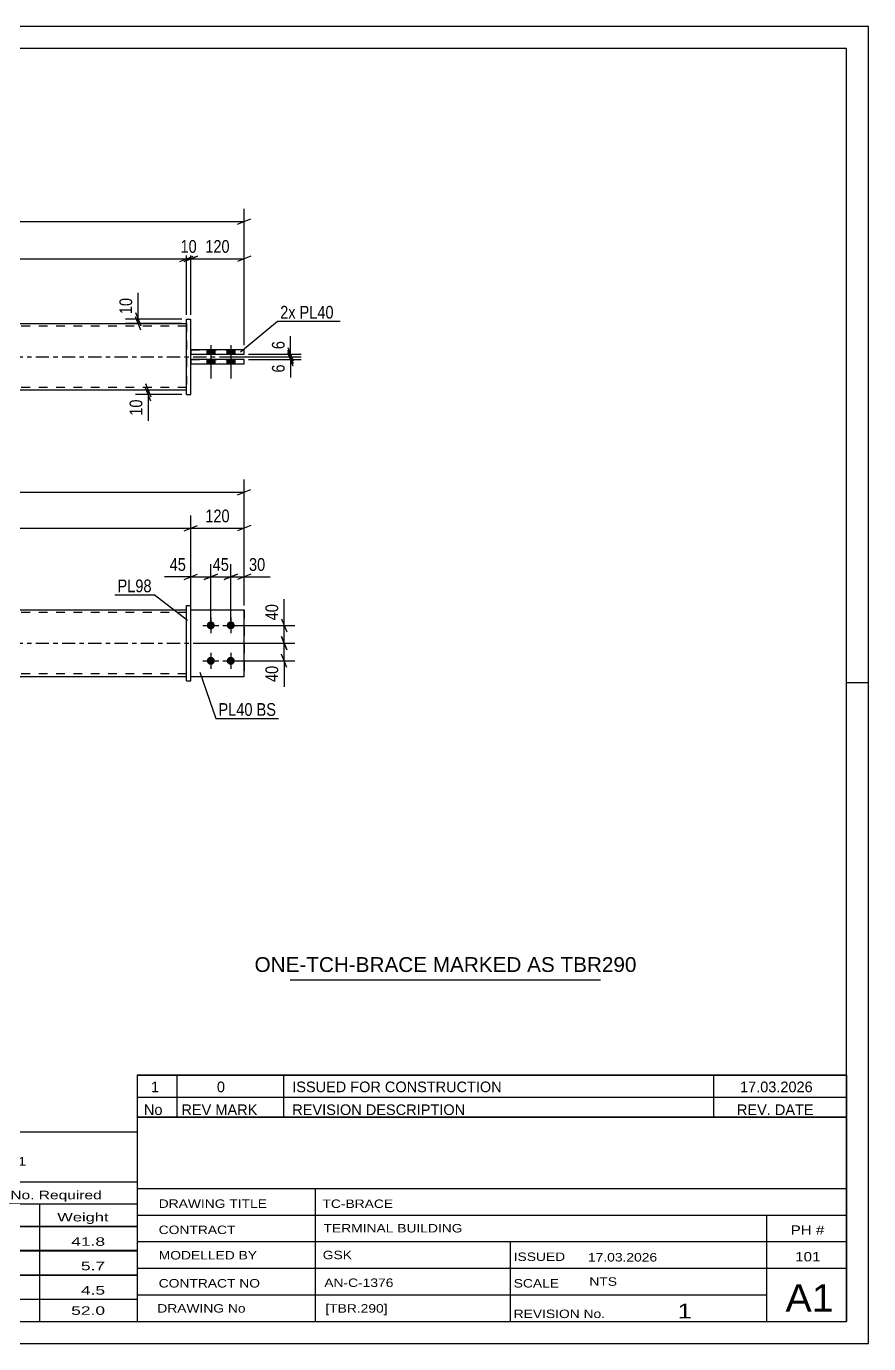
# Model space of a CAD drawing. Header units: millimetres. Extents: x 0 to 420, y 0 to 297.
# Drawn here: x 230 to 420, y 0 to 297 of the extents above; entities that cross this region are included whole.
import ezdxf

# ---------------------------------------------------------------- set-up
doc = ezdxf.new("R2010")
doc.units = ezdxf.units.MM
doc.linetypes.add('DXK_LINE_DOT2', pattern=[3.9198, 1.9599, -1.9599])
doc.linetypes.add('DXK_LINE_DOT3', pattern=[5.9187, 2.979, -0.9799, 0.9799, -0.9799])
doc.styles.add('Arial', font='ARIAL.TTF', dxfattribs={"height": 0.2})
doc.styles.add('Arial Narrow', font='ARIALN.TTF', dxfattribs={"height": 0.2})

# ---------------------------------------------------------------- blocks, each defined once
blk = doc.blocks.new('Unknown-580573060-1163')
at = {"color": 5, "linetype": 'Continuous'}
for p, q in [((420, 297), (0, 297)), ((420, 0), (420, 297)), ((415, 292), (5, 292)), ((415, 5), (415, 292)), ((420, 149), (415, 149)), ((5, 5), (415, 5)), ((0, 0), (420, 0))]:
    blk.add_line(p, q, dxfattribs=at)
blk = doc.blocks.new('Part-580573060-1769 - 1738')
at = {"color": 2, "linetype": 'Continuous'}
for p, q in [((267.13, 165.45), (279.13, 165.45)), ((279.13, 165.45), (279.13, 165.45)), ((279.13, 150.45), (279.13, 165.45)), ((267.13, 150.45), (279.13, 150.45))]:
    blk.add_line(p, q, dxfattribs=at)
at = {"color": 7, "linetype": 'DXK_LINE_DOT2'}
for p, q in [((267.13, 165.45), (279.13, 165.45)), ((267.13, 150.45), (267.13, 165.45)), ((267.13, 150.45), (267.13, 150.45)), ((267.13, 150.45), (279.13, 150.45))]:
    blk.add_line(p, q, dxfattribs=at)
blk = doc.blocks.new('Part-580573060-1764 - 1738')
at = {"color": 7, "linetype": 'DXK_LINE_DOT2'}
for p, q in [((267.13, 165.45), (279.13, 165.45)), ((267.13, 150.45), (267.13, 165.45)), ((267.13, 165.45), (279.13, 165.45)), ((279.13, 165.45), (279.13, 165.45)), ((279.13, 165.45), (279.13, 150.45)), ((267.13, 150.45), (267.13, 150.45)), ((267.13, 150.45), (279.13, 150.45)), ((267.13, 150.45), (279.13, 150.45))]:
    blk.add_line(p, q, dxfattribs=at)
blk = doc.blocks.new('Part-580573060-1784 - 1738')
at = {"color": 2, "linetype": 'Continuous'}
for p, q in [((266.13, 166.46), (267.13, 166.46)), ((266.13, 149.46), (266.13, 166.46)), ((267.13, 149.46), (267.13, 166.46)), ((266.13, 149.46), (267.13, 149.46)), ((266.13, 149.45), (267.13, 149.45))]:
    blk.add_line(p, q, dxfattribs=at)
at = {"color": 7, "linetype": 'DXK_LINE_DOT2'}
for p, q in [((266.13, 166.45), (267.13, 166.45)), ((266.13, 149.45), (266.13, 149.46)), ((267.13, 149.46), (267.13, 149.45)), ((267.13, 149.45), (267.13, 149.46))]:
    blk.add_line(p, q, dxfattribs=at)
blk = doc.blocks.new('Part-580573060-1804 - 1738')
at = {"color": 2, "linetype": 'Continuous'}
for p, q in [((111.94, 165.45), (266.13, 165.45)), ((111.94, 150.45), (266.13, 150.45))]:
    blk.add_line(p, q, dxfattribs=at)
at = {"color": 7, "linetype": 'DXK_LINE_DOT2'}
for p, q in [((111.94, 150.45), (111.94, 165.45)), ((266.13, 164.85), (111.94, 164.85)), ((266.13, 150.45), (266.13, 165.45)), ((266.13, 151.05), (111.94, 151.05))]:
    blk.add_line(p, q, dxfattribs=at)
at = {"color": 7, "linetype": 'DXK_LINE_DOT3'}
blk.add_line((101.94, 157.95), (276.13, 157.95), dxfattribs=at)
blk = doc.blocks.new('Bolt-580573060-1805 - 1738')
at = {"linetype": 'Continuous'}
for points in [[(271.63, 162.85), (271.81, 162.83), (271.99, 162.78), (272.16, 162.68), (272.3, 162.56), (272.41, 162.4), (272.48, 162.23), (272.52, 162.05), (272.52, 161.86), (272.48, 161.68), (272.41, 161.5), (272.3, 161.35), (272.16, 161.23), (271.99, 161.13), (271.81, 161.07), (271.63, 161.05), (271.44, 161.07), (271.26, 161.13), (271.1, 161.23), (270.96, 161.35), (270.85, 161.5), (270.77, 161.68), (270.73, 161.86), (270.73, 162.05), (270.77, 162.23), (270.85, 162.4), (270.96, 162.56), (271.1, 162.68), (271.26, 162.78), (271.44, 162.83)], [(276.13, 162.85), (276.31, 162.83), (276.49, 162.78), (276.66, 162.68), (276.8, 162.56), (276.91, 162.4), (276.98, 162.23), (277.02, 162.05), (277.02, 161.86), (276.98, 161.68), (276.91, 161.5), (276.8, 161.35), (276.66, 161.23), (276.49, 161.13), (276.31, 161.07), (276.13, 161.05), (275.94, 161.07), (275.76, 161.13), (275.6, 161.23), (275.46, 161.35), (275.35, 161.5), (275.27, 161.68), (275.23, 161.86), (275.23, 162.05), (275.27, 162.23), (275.35, 162.4), (275.46, 162.56), (275.6, 162.68), (275.76, 162.78), (275.94, 162.83)], [(271.63, 154.85), (271.81, 154.83), (271.99, 154.78), (272.16, 154.68), (272.3, 154.56), (272.41, 154.4), (272.48, 154.23), (272.52, 154.05), (272.52, 153.86), (272.48, 153.68), (272.41, 153.5), (272.3, 153.35), (272.16, 153.23), (271.99, 153.13), (271.81, 153.07), (271.63, 153.05), (271.44, 153.07), (271.26, 153.13), (271.1, 153.23), (270.96, 153.35), (270.85, 153.5), (270.77, 153.68), (270.73, 153.86), (270.73, 154.05), (270.77, 154.23), (270.85, 154.4), (270.96, 154.56), (271.1, 154.68), (271.26, 154.78), (271.44, 154.83)], [(276.13, 154.85), (276.31, 154.83), (276.49, 154.78), (276.66, 154.68), (276.8, 154.56), (276.91, 154.4), (276.98, 154.23), (277.02, 154.05), (277.02, 153.86), (276.98, 153.68), (276.91, 153.5), (276.8, 153.35), (276.66, 153.23), (276.49, 153.13), (276.31, 153.07), (276.13, 153.05), (275.94, 153.07), (275.76, 153.13), (275.6, 153.23), (275.46, 153.35), (275.35, 153.5), (275.27, 153.68), (275.23, 153.86), (275.23, 154.05), (275.27, 154.23), (275.35, 154.4), (275.46, 154.56), (275.6, 154.68), (275.76, 154.78), (275.94, 154.83)]]:
    blk.add_hatch(color=1, dxfattribs=at).paths.add_polyline_path(points)
at = {"color": 1, "linetype": 'Continuous'}
for p, q in [((271.63, 163.75), (271.63, 160.15)), ((276.13, 163.75), (276.13, 160.15)), ((269.83, 161.95), (273.43, 161.95)), ((274.33, 161.95), (277.93, 161.95)), ((271.63, 155.75), (271.63, 152.15)), ((276.13, 155.75), (276.13, 152.15)), ((269.83, 153.95), (273.43, 153.95)), ((274.33, 153.95), (277.93, 153.95))]:
    blk.add_line(p, q, dxfattribs=at)
blk = doc.blocks.new('Part-580573060-1418 - 1390')
at = {"color": 2, "linetype": 'Continuous'}
for p, q in [((279.13, 224.09), (267.13, 224.09)), ((267.13, 223.09), (279.13, 223.09)), ((267.13, 223.09), (279.13, 223.09)), ((279.13, 223.09), (279.13, 224.09))]:
    blk.add_line(p, q, dxfattribs=at)
at = {"color": 7, "linetype": 'DXK_LINE_DOT2'}
for p, q in [((267.13, 224.09), (267.13, 223.09)), ((267.13, 224.09), (279.13, 224.09)), ((279.13, 223.09), (279.13, 223.09)), ((279.13, 223.09), (279.13, 223.09))]:
    blk.add_line(p, q, dxfattribs=at)
blk = doc.blocks.new('Part-580573060-1445 - 1390')
at = {"color": 2, "linetype": 'Continuous'}
for p, q in [((111.94, 229.99), (266.13, 229.99)), ((266.13, 214.99), (111.94, 214.99))]:
    blk.add_line(p, q, dxfattribs=at)
at = {"color": 7, "linetype": 'DXK_LINE_DOT2'}
for p, q in [((111.94, 214.99), (111.94, 229.99)), ((266.13, 229.39), (111.94, 229.39)), ((266.13, 229.99), (266.13, 214.99)), ((266.13, 215.59), (111.94, 215.59))]:
    blk.add_line(p, q, dxfattribs=at)
at = {"color": 7, "linetype": 'DXK_LINE_DOT3'}
blk.add_line((101.94, 222.49), (276.13, 222.49), dxfattribs=at)
blk = doc.blocks.new('Bolt-580573060-1430 - 1390')
at = {"linetype": 'Continuous'}
for points in [[(272.53, 224.09), (270.73, 224.09), (270.73, 223.09), (272.53, 223.09)], [(272.53, 224.09), (270.73, 224.09), (270.73, 223.09), (272.53, 223.09)], [(277.03, 224.09), (275.23, 224.09), (275.23, 223.09), (277.03, 223.09)], [(277.03, 224.09), (275.23, 224.09), (275.23, 223.09), (277.03, 223.09)], [(272.53, 221.89), (270.73, 221.89), (270.73, 220.89), (272.53, 220.89)], [(272.53, 221.89), (270.73, 221.89), (270.73, 220.89), (272.53, 220.89)], [(277.03, 221.89), (275.23, 221.89), (275.23, 220.89), (277.03, 220.89)], [(277.03, 221.89), (275.23, 221.89), (275.23, 220.89), (277.03, 220.89)]]:
    blk.add_hatch(color=1, dxfattribs=at).paths.add_polyline_path(points)
at = {"color": 1, "linetype": 'Continuous'}
for p, q in [((270.73, 224.09), (270.73, 223.09)), ((270.73, 224.09), (270.73, 223.09)), ((271.63, 225.09), (271.63, 217.59)), ((271.63, 225.09), (271.63, 217.59)), ((272.53, 224.09), (272.53, 223.09)), ((272.53, 224.09), (272.53, 223.09)), ((275.23, 224.09), (275.23, 223.09)), ((275.23, 224.09), (275.23, 223.09)), ((276.13, 225.09), (276.13, 217.59)), ((276.13, 225.09), (276.13, 217.59)), ((277.03, 224.09), (277.03, 223.09)), ((277.03, 224.09), (277.03, 223.09)), ((270.73, 221.89), (270.73, 220.89)), ((270.73, 221.89), (270.73, 220.89)), ((272.53, 221.89), (272.53, 220.89)), ((272.53, 221.89), (272.53, 220.89)), ((275.23, 221.89), (275.23, 220.89)), ((275.23, 221.89), (275.23, 220.89)), ((277.03, 221.89), (277.03, 220.89)), ((277.03, 221.89), (277.03, 220.89))]:
    blk.add_line(p, q, dxfattribs=at)
blk = doc.blocks.new('Part-580573060-1457 - 1390')
at = {"color": 2, "linetype": 'Continuous'}
for p, q in [((266.13, 213.99), (266.13, 230.99)), ((266.13, 230.99), (267.13, 230.99)), ((267.13, 213.99), (267.13, 230.99)), ((266.13, 213.99), (267.13, 213.99)), ((266.13, 213.99), (267.13, 213.99))]:
    blk.add_line(p, q, dxfattribs=at)
at = {"color": 7, "linetype": 'DXK_LINE_DOT2'}
for p, q in [((266.13, 230.99), (266.13, 230.99)), ((266.13, 230.99), (267.13, 230.99)), ((266.13, 213.99), (266.13, 213.99)), ((267.13, 213.99), (267.13, 213.99)), ((267.13, 213.99), (267.13, 213.99))]:
    blk.add_line(p, q, dxfattribs=at)
blk = doc.blocks.new('Part-580573060-1462 - 1390')
at = {"color": 2, "linetype": 'Continuous'}
for p, q in [((279.13, 221.89), (267.13, 221.89)), ((267.13, 220.89), (279.13, 220.89)), ((267.13, 220.89), (279.13, 220.89)), ((279.13, 220.89), (279.13, 221.89))]:
    blk.add_line(p, q, dxfattribs=at)
at = {"color": 7, "linetype": 'DXK_LINE_DOT2'}
for p, q in [((267.13, 221.89), (267.13, 220.89)), ((267.13, 221.89), (279.13, 221.89)), ((279.13, 220.89), (279.13, 220.89)), ((279.13, 220.89), (279.13, 220.89))]:
    blk.add_line(p, q, dxfattribs=at)
blk = doc.blocks.new('StraightDimension-580573060-1826 - 1738')
at = {"color": 7, "linetype": 'Continuous'}
for p, q in [((271.63, 162.95), (271.63, 175.74)), ((276.13, 162.95), (276.13, 175.74)), ((270.13, 172.29), (273.13, 173.49)), ((271.63, 172.89), (276.13, 172.89)), ((277.63, 173.49), (274.63, 172.29))]:
    blk.add_line(p, q, dxfattribs=at)
at = {"color": 0}
blk.add_wipeout([(276.31, 173.64), (276.31, 177.84), (271.45, 177.84), (271.45, 173.64)], dxfattribs=at)
at = {"color": 3, "style": 'Arial Narrow'}
blk.add_text('45', height=2.863, dxfattribs=at).set_placement((272.05, 174.24))
blk = doc.blocks.new('StraightDimension-580573060-1914 - 1738')
at = {"color": 7, "linetype": 'Continuous'}
for p, q in [((112.44, 184.43), (109.44, 183.23)), ((110.94, 158.95), (110.94, 186.68)), ((265.63, 183.23), (268.63, 184.43)), ((267.13, 166.45), (267.13, 186.68)), ((110.94, 183.83), (267.13, 183.83))]:
    blk.add_line(p, q, dxfattribs=at)
at = {"color": 0}
blk.add_wipeout([(193.29, 184.58), (193.29, 188.78), (184.78, 188.78), (184.78, 184.58)], dxfattribs=at)
at = {"color": 3, "style": 'Arial Narrow'}
blk.add_text('1562', height=2.863, dxfattribs=at).set_placement((185.38, 185.18))
blk = doc.blocks.new('StraightDimension-580573060-1810 - 1738')
at = {"color": 7, "linetype": 'Continuous'}
for p, q in [((276.13, 162.95), (276.13, 175.74)), ((279.13, 166.45), (279.13, 175.74)), ((274.63, 172.29), (277.63, 173.49)), ((276.13, 172.89), (279.13, 172.89)), ((280.63, 173.49), (277.63, 172.29))]:
    blk.add_line(p, q, dxfattribs=at)
at = {"color": 0}
blk.add_wipeout([(284.51, 173.64), (284.51, 177.84), (279.65, 177.84), (279.65, 173.64)], dxfattribs=at)
at = {"color": 7, "linetype": 'Continuous'}
blk.add_line((279.13, 172.89), (285.03, 172.89), dxfattribs=at)
blk.add_line((279.13, 172.89), (285.03, 172.89), dxfattribs=at)
at = {"color": 3, "style": 'Arial Narrow'}
blk.add_text('30', height=2.863, dxfattribs=at).set_placement((280.25, 174.24))
blk = doc.blocks.new('StraightDimension-580573060-1839 - 1738')
at = {"color": 7, "linetype": 'Continuous'}
for p, q in [((267.13, 166.45), (267.13, 175.74)), ((271.63, 162.95), (271.63, 175.74)), ((265.63, 172.29), (268.63, 173.49)), ((267.13, 172.89), (271.63, 172.89)), ((273.13, 173.49), (270.13, 172.29))]:
    blk.add_line(p, q, dxfattribs=at)
at = {"color": 0}
blk.add_wipeout([(266.6, 173.64), (266.6, 177.84), (261.75, 177.84), (261.75, 173.64)], dxfattribs=at)
at = {"color": 7, "linetype": 'Continuous'}
blk.add_line((267.13, 172.89), (261.22, 172.89), dxfattribs=at)
blk.add_line((267.13, 172.89), (261.22, 172.89), dxfattribs=at)
at = {"color": 3, "style": 'Arial Narrow'}
blk.add_text('45', height=2.863, dxfattribs=at).set_placement((262.35, 174.24))
blk = doc.blocks.new('StraightDimension-580573060-1856 - 1738')
at = {"color": 7, "linetype": 'Continuous'}
for p, q in [((98.94, 166.45), (98.94, 194.83)), ((279.13, 166.45), (279.13, 194.83)), ((100.44, 192.58), (97.44, 191.38)), ((98.94, 191.98), (279.13, 191.98)), ((277.63, 191.38), (280.63, 192.58))]:
    blk.add_line(p, q, dxfattribs=at)
at = {"color": 0}
blk.add_wipeout([(193.29, 192.73), (193.29, 196.93), (184.78, 196.93), (184.78, 192.73)], dxfattribs=at)
at = {"color": 3, "style": 'Arial Narrow'}
blk.add_text('1802', height=2.863, dxfattribs=at).set_placement((185.38, 193.33))
blk = doc.blocks.new('StraightDimension-580573060-1876 - 1738')
at = {"color": 7, "linetype": 'Continuous'}
for p, q in [((287.57, 163.45), (288.77, 160.45)), ((277.13, 161.95), (290.57, 161.95)), ((288.17, 157.95), (288.17, 161.95)), ((268.13, 157.95), (290.57, 157.95)), ((288.77, 156.45), (287.57, 159.45))]:
    blk.add_line(p, q, dxfattribs=at)
at = {"color": 0}
blk.add_wipeout([(287.42, 167.34), (283.22, 167.34), (283.22, 162.48), (287.42, 162.48)], dxfattribs=at)
at = {"color": 7, "linetype": 'Continuous'}
blk.add_line((288.17, 161.95), (288.17, 167.86), dxfattribs=at)
blk.add_line((288.17, 161.95), (288.17, 167.86), dxfattribs=at)
at = {"color": 3, "style": 'Arial Narrow'}
blk.add_text('40', height=2.863, rotation=90.0002, dxfattribs=at).set_placement((286.82, 163.08))
blk = doc.blocks.new('StraightDimension-580573060-1885 - 1738')
at = {"color": 7, "linetype": 'Continuous'}
for p, q in [((268.13, 157.95), (290.57, 157.95)), ((287.57, 159.45), (288.77, 156.45)), ((288.17, 153.95), (288.17, 157.95)), ((288.77, 152.45), (287.57, 155.45)), ((277.13, 153.95), (290.57, 153.95))]:
    blk.add_line(p, q, dxfattribs=at)
at = {"color": 0}
blk.add_wipeout([(287.42, 153.43), (283.22, 153.43), (283.22, 148.57), (287.42, 148.57)], dxfattribs=at)
at = {"color": 7, "linetype": 'Continuous'}
blk.add_line((288.17, 153.95), (288.17, 148.05), dxfattribs=at)
blk.add_line((288.17, 153.95), (288.17, 148.05), dxfattribs=at)
at = {"color": 3, "style": 'Arial Narrow'}
blk.add_text('40', height=2.863, rotation=90.0002, dxfattribs=at).set_placement((286.82, 149.17))
blk = doc.blocks.new('StraightDimension-580573060-1895 - 1738')
at = {"color": 7, "linetype": 'Continuous'}
for p, q in [((265.63, 183.23), (268.63, 184.43)), ((267.13, 166.45), (267.13, 186.68)), ((280.63, 184.43), (277.63, 183.23)), ((279.13, 166.45), (279.13, 186.68)), ((267.13, 183.83), (279.13, 183.83))]:
    blk.add_line(p, q, dxfattribs=at)
at = {"color": 0}
blk.add_wipeout([(276.47, 184.58), (276.47, 188.78), (269.79, 188.78), (269.79, 184.58)], dxfattribs=at)
at = {"color": 3, "style": 'Arial Narrow'}
blk.add_text('120', height=2.863, dxfattribs=at).set_placement((270.39, 185.18))
blk = doc.blocks.new('StraightDimension-580573060-1552 - 1390')
at = {"color": 7, "linetype": 'Continuous'}
for p, q in [((254.63, 232.49), (255.83, 229.49)), ((265.13, 230.99), (252.38, 230.99)), ((265.13, 229.99), (252.38, 229.99)), ((255.83, 228.49), (254.63, 231.49)), ((255.23, 229.99), (255.23, 230.99))]:
    blk.add_line(p, q, dxfattribs=at)
at = {"color": 0}
blk.add_wipeout([(254.48, 236.37), (250.28, 236.37), (250.28, 231.51), (254.48, 231.51)], dxfattribs=at)
at = {"color": 7, "linetype": 'Continuous'}
blk.add_line((255.23, 230.99), (255.23, 236.89), dxfattribs=at)
blk.add_line((255.23, 230.99), (255.23, 236.89), dxfattribs=at)
at = {"color": 3, "style": 'Arial Narrow'}
blk.add_text('10', height=2.863, rotation=90.0002, dxfattribs=at).set_placement((253.88, 232.11))
blk = doc.blocks.new('StraightDimension-580573060-1538 - 1390')
at = {"color": 7, "linetype": 'Continuous'}
for p, q in [((265.13, 214.99), (254.68, 214.99)), ((265.13, 213.99), (254.68, 213.99)), ((256.93, 216.49), (258.13, 213.49)), ((258.13, 212.49), (256.93, 215.49)), ((257.53, 213.99), (257.53, 214.99))]:
    blk.add_line(p, q, dxfattribs=at)
at = {"color": 0}
blk.add_wipeout([(256.78, 213.46), (252.58, 213.46), (252.58, 208.61), (256.78, 208.61)], dxfattribs=at)
at = {"color": 7, "linetype": 'Continuous'}
blk.add_line((257.53, 213.99), (257.53, 208.08), dxfattribs=at)
blk.add_line((257.53, 213.99), (257.53, 208.08), dxfattribs=at)
at = {"color": 3, "style": 'Arial Narrow'}
blk.add_text('10', height=2.863, rotation=90.0002, dxfattribs=at).set_placement((256.18, 209.21))
blk = doc.blocks.new('StraightDimension-580573060-1567 - 1390')
at = {"color": 7, "linetype": 'Continuous'}
for p, q in [((98.94, 225.09), (98.94, 255.86)), ((279.13, 225.09), (279.13, 255.86)), ((100.44, 253.61), (97.44, 252.41)), ((98.94, 253.01), (279.13, 253.01)), ((277.63, 252.41), (280.63, 253.61))]:
    blk.add_line(p, q, dxfattribs=at)
at = {"color": 0}
blk.add_wipeout([(193.29, 253.76), (193.29, 257.96), (184.78, 257.96), (184.78, 253.76)], dxfattribs=at)
at = {"color": 3, "style": 'Arial Narrow'}
blk.add_text('1802', height=2.863, dxfattribs=at).set_placement((185.38, 254.36))
blk = doc.blocks.new('StraightDimension-580573060-1578 - 1390')
at = {"color": 7, "linetype": 'Continuous'}
for p, q in [((267.13, 231.99), (267.13, 247.45)), ((279.13, 225.09), (279.13, 247.45)), ((265.63, 244), (268.63, 245.2)), ((267.13, 244.6), (279.13, 244.6)), ((280.63, 245.2), (277.63, 244))]:
    blk.add_line(p, q, dxfattribs=at)
at = {"color": 0}
blk.add_wipeout([(276.47, 245.35), (276.47, 249.55), (269.79, 249.55), (269.79, 245.35)], dxfattribs=at)
at = {"color": 3, "style": 'Arial Narrow'}
blk.add_text('120', height=2.863, dxfattribs=at).set_placement((270.39, 245.95))
blk = doc.blocks.new('StraightDimension-580573060-1608 - 1390')
at = {"color": 7, "linetype": 'Continuous'}
for p, q in [((111.94, 231.99), (111.94, 247.45)), ((266.13, 231.99), (266.13, 247.45)), ((113.44, 245.2), (110.44, 244)), ((111.94, 244.6), (266.13, 244.6)), ((264.63, 244), (267.63, 245.2))]:
    blk.add_line(p, q, dxfattribs=at)
at = {"color": 0}
blk.add_wipeout([(193.29, 245.35), (193.29, 249.55), (184.78, 249.55), (184.78, 245.35)], dxfattribs=at)
at = {"color": 3, "style": 'Arial Narrow'}
blk.add_text('1542', height=2.863, dxfattribs=at).set_placement((185.38, 245.95))
blk = doc.blocks.new('StraightDimension-580573060-1618 - 1390')
at = {"color": 7, "linetype": 'Continuous'}
for p, q in [((266.13, 231.99), (266.13, 247.45)), ((267.13, 231.99), (267.13, 247.45)), ((264.63, 244), (267.63, 245.2)), ((268.63, 245.2), (265.63, 244)), ((266.13, 244.6), (267.13, 244.6))]:
    blk.add_line(p, q, dxfattribs=at)
at = {"color": 0}
blk.add_wipeout([(269.06, 245.35), (269.06, 249.55), (264.2, 249.55), (264.2, 245.35)], dxfattribs=at)
at = {"color": 3, "style": 'Arial Narrow'}
blk.add_text('10', height=2.863, dxfattribs=at).set_placement((264.8, 245.95))
blk = doc.blocks.new('StraightDimension-580573060-1650 - 1390')
at = {"color": 7, "linetype": 'Continuous'}
for p, q in [((289.03, 223.99), (290.23, 220.99)), ((290.23, 220.39), (289.03, 223.39)), ((274.88, 222.49), (292.03, 222.49)), ((280.13, 221.89), (292.03, 221.89)), ((289.63, 221.89), (289.63, 222.49))]:
    blk.add_line(p, q, dxfattribs=at)
at = {"color": 0}
blk.add_wipeout([(288.88, 221.36), (284.68, 221.36), (284.68, 218.34), (288.88, 218.34)], dxfattribs=at)
at = {"color": 7, "linetype": 'Continuous'}
blk.add_line((289.63, 221.89), (289.63, 217.81), dxfattribs=at)
blk.add_line((289.63, 221.89), (289.63, 217.81), dxfattribs=at)
at = {"color": 3, "style": 'Arial Narrow'}
blk.add_text('6', height=2.86, rotation=90.0002, dxfattribs=at).set_placement((288.28, 218.94))
blk = doc.blocks.new('StraightDimension-580573060-1661 - 1390')
at = {"color": 7, "linetype": 'Continuous'}
for p, q in [((280.13, 223.09), (292.03, 223.09)), ((289.03, 224.59), (290.23, 221.59)), ((290.23, 220.99), (289.03, 223.99)), ((289.63, 222.49), (289.63, 223.09)), ((274.88, 222.49), (292.03, 222.49))]:
    blk.add_line(p, q, dxfattribs=at)
at = {"color": 0}
blk.add_wipeout([(288.88, 226.64), (284.68, 226.64), (284.68, 223.61), (288.88, 223.61)], dxfattribs=at)
at = {"color": 7, "linetype": 'Continuous'}
blk.add_line((289.63, 223.09), (289.63, 227.17), dxfattribs=at)
blk.add_line((289.63, 223.09), (289.63, 227.17), dxfattribs=at)
at = {"color": 3, "style": 'Arial Narrow'}
blk.add_text('6', height=2.86, rotation=90.0002, dxfattribs=at).set_placement((288.28, 224.21))
blk = doc.blocks.new('Unknown-580573060-3653')
at = {"color": 7, "linetype": 'Continuous'}
for p, q in [((255, 51.05), (255, 5)), ((255, 51.05), (415, 51.05)), ((415, 51), (415, 5)), ((255, 35), (415, 35)), ((295.14, 35), (295.14, 5)), ((255, 29), (415, 29)), ((397, 5.05), (397, 29.05)), ((255, 23), (415, 23)), ((339.14, 23), (339.14, 5)), ((255, 17), (415, 17)), ((255, 11), (397, 11)), ((255, 5), (415, 5))]:
    blk.add_line(p, q, dxfattribs=at)
at = {"color": 7, "style": 'Arial Narrow'}
for s, height, width, p in [('DRAWING TITLE', 1.9089, 1.425378, (259.88, 30.61)), ('TC-BRACE', 1.909, 1.425378, (296.81, 30.59)), ('TERMINAL BUILDING', 1.9089, 1.425378, (297.06, 25.07)), ('CONTRACT', 1.909, 1.425378, (259.88, 24.71)), ('MODELLED BY', 1.9089, 1.425378, (259.88, 18.98)), ('GSK', 1.909, 1.425378, (296.88, 19.04)), ('ISSUED', 1.909, 1.425378, (339.94, 18.64)), ('17.03.2026', 1.909, 1.425378, (356.69, 18.52)), ('CONTRACT NO', 1.9089, 1.425378, (259.88, 12.66)), ('AN-C-1376', 1.909, 1.425378, (297.23, 12.78)), ('SCALE', 1.909, 1.425378, (339.94, 12.65)), ('A1', 6.204, 1.25, (401.24, 7.2)), ('DRAWING No', 1.909, 1.425378, (259.56, 7)), ('[TBR.290]', 1.909, 1.425378, (297.46, 6.99)), ('1', 3.34, 1.5, (376.91, 5.68)), ('REVISION No.', 1.9089, 1.425378, (339.94, 5.77))]:
    blk.add_text(s, height=height, dxfattribs=dict(at, width=width)).set_placement(p)
at = {"color": 7, "linetype": 'Continuous', "style": 'Arial Narrow'}
for s, height, width, p in [('PH #', 2.1, 1.42538, (402.4, 24.55)), ('101', 2.1, 1.42538, (403.41, 18.55)), ('NTS', 1.909, 1.425378, (357, 13.05))]:
    blk.add_text(s, height=height, dxfattribs=dict(at, width=width)).set_placement(p)
blk = doc.blocks.new('Unknown-580573060-3654')
at = {"color": 7, "linetype": 'Continuous'}
for p, q in [((255, 60.55), (415, 60.55)), ((415, 60.55), (255, 60.55)), ((255, 60.55), (255, 55.55)), ((264, 60.55), (264, 55.55)), ((288, 60.55), (288, 55.55)), ((385, 60.55), (385, 55.55)), ((415, 60.55), (415, 55.55)), ((255, 55.55), (415, 55.55)), ((255, 55.55), (255, 51.05)), ((255, 55.55), (415, 55.55)), ((264, 55.55), (264, 51.05)), ((288, 55.55), (288, 51.05)), ((385, 55.55), (385, 51.05)), ((415, 55.55), (415, 51.05)), ((415, 51.05), (255, 51.05))]:
    blk.add_line(p, q, dxfattribs=at)
at = {"color": 7, "linetype": 'Continuous', "style": 'Arial Narrow'}
for s, height, width, p in [('1', 2.39, 1.196471, (258.16, 56.7)), ('0', 2.39, 1.196471, (273, 56.7)), ('ISSUED FOR CONSTRUCTION', 2.3861, 1.196471, (290, 56.7)), ('17.03.2026', 2.386, 1.196471, (391, 56.7)), ('No', 2.386, 1.2, (256.54, 51.55)), ('REV MARK', 2.386, 1.2, (265, 51.55)), ('REVISION DESCRIPTION', 2.3861, 1.2, (290, 51.55)), ('REV. DATE', 2.386, 1.2, (390.28, 51.55))]:
    blk.add_text(s, height=height, dxfattribs=dict(at, width=width)).set_placement(p)
blk = doc.blocks.new('Unknown-580573060-3655')
at = {"color": 7, "linetype": 'Continuous'}
for p, q in [((95, 47.75), (255, 47.75)), ((95, 36.5), (95, 47.75)), ((255, 47.75), (255, 36.5)), ((95, 36.5), (255, 36.5)), ((95, 36.5), (95, 31.5)), ((255, 36.5), (255, 31.5)), ((95, 31.5), (255, 31.5)), ((95, 31.5), (95, 26.5)), ((119, 31.5), (119, 26.5)), ((154.5, 31.5), (154.5, 26.5)), ((180.5, 31.5), (180.5, 26.5)), ((193.5, 31.5), (193.5, 26.5)), ((211, 31.5), (211, 26.5)), ((233, 31.5), (233, 26.5)), ((255, 31.5), (255, 26.5)), ((95, 26.5), (255, 26.5)), ((95, 26.45), (95, 21.05)), ((95, 26.45), (255, 26.45)), ((119, 26.5), (119, 21)), ((154.5, 26.5), (154.5, 21)), ((180.5, 26.5), (180.5, 21)), ((193.5, 26.5), (193.5, 21)), ((211, 26.5), (211, 21)), ((233, 26.5), (233, 21)), ((255, 26.45), (255, 21.05)), ((95, 21.05), (255, 21.05)), ((95, 20.95), (95, 15.55)), ((95, 20.95), (255, 20.95)), ((119, 21), (119, 15.5)), ((154.5, 21), (154.5, 15.5)), ((180.5, 21), (180.5, 15.5)), ((193.5, 21), (193.5, 15.5)), ((211, 21), (211, 15.5)), ((233, 21), (233, 15.5)), ((255, 20.95), (255, 15.55)), ((95, 15.55), (255, 15.55)), ((95, 15.45), (95, 10.05)), ((95, 15.45), (255, 15.45)), ((119, 15.5), (119, 10)), ((154.5, 15.5), (154.5, 10)), ((180.5, 15.5), (180.5, 10)), ((193.5, 15.5), (193.5, 10)), ((211, 15.5), (211, 10)), ((233, 15.5), (233, 10)), ((255, 15.45), (255, 10.05)), ((95, 10.05), (255, 10.05)), ((95, 10), (255, 10)), ((95, 10), (95, 5)), ((211, 10), (211, 5)), ((233, 10), (233, 5)), ((255, 10), (255, 5)), ((95, 5), (255, 5))]:
    blk.add_line(p, q, dxfattribs=at)
at = {"color": 7, "style": 'Arial Narrow'}
for s, height, width, p in [('GENERAL NOTES & WELD DETAILS :', 2.8633, 1.4, (96.15, 40.06)), ('REFER TYP DRAWING TYP-01', 1.9089, 1.6, (179.7, 40.16)), ("MATERIAL LIST FOR ASSEMBLY MK'D", 1.9089, 1.6, (96.15, 32.56)), ('TBR290', 1.909, 1.794707, (187.59, 32.47)), ('1', 1.91, 1.794707, (217.08, 32.56)), ('No. Required', 1.9089, 1.6, (226.41, 32.56)), ('Mark', 1.909, 1.7, (96.34, 27.5)), ('Profile', 1.909, 1.7, (129.41, 27.5)), ('Material', 1.909, 1.7, (159.54, 27.56)), ('No.', 1.909, 1.7, (184.5, 27.56)), ('Length', 1.909, 1.7, (195, 27.56)), ('Area', 1.909, 1.7, (217.5, 27.56)), ('Weight', 1.909, 1.7, (237, 27.56))]:
    blk.add_text(s, height=height, dxfattribs=dict(at, width=width)).set_placement(p)
at = {"color": 7, "linetype": 'Continuous', "style": 'Arial Narrow'}
for s, height, width, p in [('TBR290', 1.909, 1.794707, (96.5, 22.06)), ('SHS150*6', 1.909, 1.794707, (121, 22.06)), ('E350', 1.909, 1.794707, (160.74, 22.06)), ('1', 1.91, 1.794707, (184.86, 22.06)), ('1542', 1.909, 1.794707, (197.58, 22.06)), ('0.9', 1.909, 1.794707, (221.32, 22.06)), ('41.8', 1.909, 1.794707, (240.14, 22.06)), ('PL40', 1.909, 1.794707, (96.5, 16.56)), ('PL10*120', 1.909, 1.794707, (121, 16.56)), ('E350', 1.909, 1.794707, (160.74, 16.56)), ('4', 1.91, 1.794707, (184.86, 16.56)), ('150', 1.909, 1.794707, (199.77, 16.56)), ('0.0', 1.909, 1.794707, (221.32, 16.56)), ('5.7', 1.909, 1.794707, (242.33, 16.56)), ('PL98', 1.909, 1.794707, (96.5, 11.06)), ('PL10*170', 1.909, 1.794707, (121, 11.06)), ('E350', 1.909, 1.794707, (160.74, 11.06)), ('2', 1.91, 1.794707, (184.86, 11.06)), ('170', 1.909, 1.794707, (199.77, 11.06)), ('0.1', 1.909, 1.794707, (221.32, 11.06)), ('4.5', 1.909, 1.794707, (242.33, 11.06)), ('Total', 1.909, 1.7, (197.33, 6.5)), ('1.2', 1.909, 1.794707, (220.83, 6.5)), ('52.0', 1.909, 1.794707, (240.14, 6.5))]:
    blk.add_text(s, height=height, dxfattribs=dict(at, width=width)).set_placement(p)
blk = doc.blocks.new('Unknown-580573060-3656')
at = {"color": 7, "linetype": 'Continuous'}
blk.add_line((289.5, 82.05), (359.5, 82.05), dxfattribs=at)
at = {"color": 7, "style": 'Arial'}
blk.add_text('ONE-TCH-BRACE MARKED AS TBR290', height=3.3428, dxfattribs=at).set_placement((281.49, 83.8))
blk = doc.blocks.new('Mark-580573060-1780 - 1738')
at = {"color": 0}
blk.add_wipeout([(258.28, 169.42), (258.28, 172.42), (250.6, 172.42), (250.6, 169.42)], dxfattribs=at)
blk.add_wipeout([(258.28, 169.42), (258.28, 172.42), (250.6, 172.42), (250.6, 169.42)], dxfattribs=at)
at = {"color": 30, "linetype": 'Continuous'}
for p in [(250, 168.82), (266.36, 163.03)]:
    blk.add_line(p, (258.88, 168.82), dxfattribs=at)
at = {"color": 3, "style": 'Arial Narrow'}
blk.add_text('PL98', height=2.863, dxfattribs=at).set_placement((250.6, 169.42))
blk = doc.blocks.new('MarkSet-580573060-2051 - 1738')
at = {"color": 0}
blk.add_wipeout([(281.05, 141.55), (281.05, 144.55), (273.37, 144.55), (273.37, 141.55)], dxfattribs=at)
blk.add_wipeout([(281.05, 141.55), (281.05, 144.55), (273.37, 144.55), (273.37, 141.55)], dxfattribs=at)
at = {"color": 30, "linetype": 'Continuous'}
blk.add_line((269.13, 151.42), (272.77, 140.95), dxfattribs=at)
at = {"color": 0}
blk.add_wipeout([(286.33, 141.55), (286.33, 144.55), (281.95, 144.55), (281.95, 141.55)], dxfattribs=at)
blk.add_wipeout([(286.33, 141.55), (286.33, 144.55), (281.95, 144.55), (281.95, 141.55)], dxfattribs=at)
at = {"color": 30, "linetype": 'Continuous'}
blk.add_line((272.77, 140.95), (286.93, 140.95), dxfattribs=at)
at = {"color": 3, "style": 'Arial Narrow'}
for s, p in [('PL40', (273.37, 141.55)), ('BS', (281.95, 141.55))]:
    blk.add_text(s, height=2.863, dxfattribs=at).set_placement(p)
blk = doc.blocks.new('MarkSet-580573060-1723 - 1390')
at = {"color": 0}
blk.add_wipeout([(290.75, 231.11), (290.75, 234.11), (287.28, 234.11), (287.28, 231.11)], dxfattribs=at)
blk.add_wipeout([(290.75, 231.11), (290.75, 234.11), (287.28, 234.11), (287.28, 231.11)], dxfattribs=at)
at = {"color": 30, "linetype": 'Continuous'}
blk.add_line((278.33, 223.6), (286.68, 230.51), dxfattribs=at)
at = {"color": 0}
blk.add_wipeout([(299.33, 231.11), (299.33, 234.11), (291.65, 234.11), (291.65, 231.11)], dxfattribs=at)
blk.add_wipeout([(299.33, 231.11), (299.33, 234.11), (291.65, 234.11), (291.65, 231.11)], dxfattribs=at)
at = {"color": 30, "linetype": 'Continuous'}
blk.add_line((286.68, 230.51), (300.83, 230.51), dxfattribs=at)
at = {"color": 3, "style": 'Arial Narrow'}
for s, p in [('2x', (287.28, 231.11)), ('PL40', (291.65, 231.11))]:
    blk.add_text(s, height=2.863, dxfattribs=at).set_placement(p)

msp = doc.modelspace()

# ---------------------------------------------------------------- block references
for name in ['Unknown-580573060-1163', 'Part-580573060-1445 - 1390', 'Part-580573060-1457 - 1390', 'Part-580573060-1418 - 1390', 'Bolt-580573060-1430 - 1390', 'Part-580573060-1462 - 1390', 'Part-580573060-1784 - 1738', 'Part-580573060-1804 - 1738', 'Part-580573060-1769 - 1738', 'Part-580573060-1764 - 1738', 'Bolt-580573060-1805 - 1738', 'Unknown-580573060-3656', 'Unknown-580573060-3654', 'Unknown-580573060-3653', 'Unknown-580573060-3655']:
    msp.add_blockref(name, (0, 0))

# ---------------------------------------------------------------- next in the draw order: block references
for name in ['StraightDimension-580573060-1552 - 1390', 'StraightDimension-580573060-1538 - 1390', 'StraightDimension-580573060-1914 - 1738', 'StraightDimension-580573060-1826 - 1738']:
    msp.add_blockref(name, (0, 0))

# ---------------------------------------------------------------- next in the draw order: block references
for name in ['StraightDimension-580573060-1567 - 1390', 'StraightDimension-580573060-1839 - 1738', 'StraightDimension-580573060-1810 - 1738']:
    msp.add_blockref(name, (0, 0))

# ---------------------------------------------------------------- next in the draw order: block references
for name in ['StraightDimension-580573060-1578 - 1390', 'StraightDimension-580573060-1856 - 1738']:
    msp.add_blockref(name, (0, 0))

# ---------------------------------------------------------------- next in the draw order: block references
for name in ['StraightDimension-580573060-1608 - 1390', 'StraightDimension-580573060-1650 - 1390', 'StraightDimension-580573060-1876 - 1738']:
    msp.add_blockref(name, (0, 0))

# ---------------------------------------------------------------- next in the draw order: block references
for name in ['StraightDimension-580573060-1618 - 1390', 'StraightDimension-580573060-1661 - 1390', 'StraightDimension-580573060-1895 - 1738', 'StraightDimension-580573060-1885 - 1738']:
    msp.add_blockref(name, (0, 0))

# ---------------------------------------------------------------- next in the draw order: block references
for name in ['MarkSet-580573060-1723 - 1390', 'Mark-580573060-1780 - 1738', 'MarkSet-580573060-2051 - 1738']:
    msp.add_blockref(name, (0, 0))

doc.saveas('drawing.dxf')
